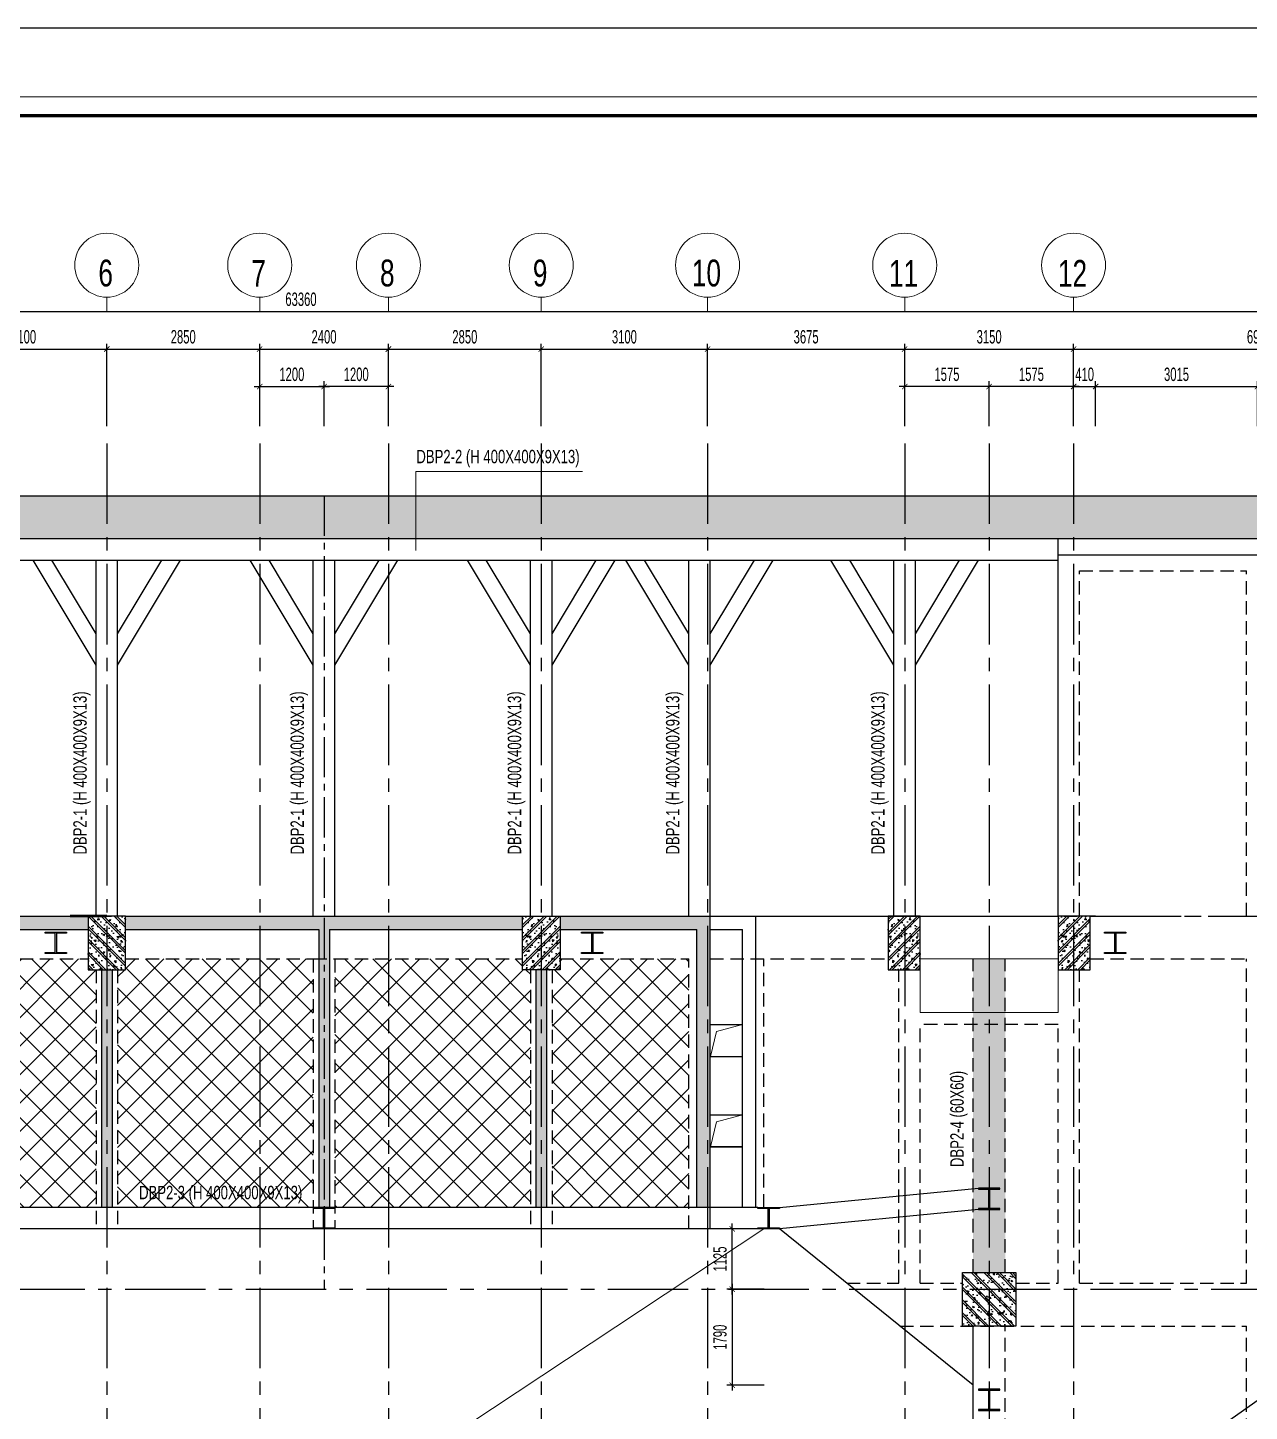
# Model space of a CAD drawing. Extents: x 71 to 1774126, y -14 to 415800.
# Drawn here: x 1589418 to 1612193, y 316562 to 342372 of the extents above; entities that cross this region are included whole.
import ezdxf
from ezdxf.enums import TextEntityAlignment as Align

# ---------------------------------------------------------------- set-up
doc = ezdxf.new("R2010")
doc.units = 0
doc.header["$LTSCALE"] = 1000
doc.header["$MEASUREMENT"] = 0
doc.header["$PDMODE"] = 3
doc.linetypes.add('CENTER2', pattern=[1.125, 0.75, -0.125, 0.125, -0.125])
doc.linetypes.add('HIDDEN', pattern=[0.375, 0.25, -0.125])
doc.layers.get('0').update_dxf_attribs({"linetype": 'CONTINUOUS'})
doc.layers.get('Defpoints').update_dxf_attribs({"linetype": 'CONTINUOUS'})
for name, color, linetype, lineweight in [('CDC-KHUNGTEN', 7, 'CONTINUOUS', 20), ('KCS_CHI', 1, 'CONTINUOUS', 15), ('Thin_line', 251, 'CONTINUOUS', 9), ('Wall', 4, 'CONTINUOUS', 50)]:
    doc.layers.add(name, color=color, linetype=linetype, lineweight=lineweight)
for name, color, linetype in [('CDC.01.AXIS', 160, 'CENTER2'), ('CDC.02.DIM', 1, 'CONTINUOUS'), ('CDC.03.BORDER', 3, 'CONTINUOUS'), ('CDC.04.HIDDEN', 8, 'HIDDEN'), ('CDC.05.STEEL', 4, 'CONTINUOUS'), ('CDC.06.TEXT', 2, 'CONTINUOUS'), ('CDC.09.COLUMN', 4, 'CONTINUOUS'), ('CDC.10.HATCH', 9, 'CONTINUOUS'), ('CDC.16.BIGTEXT', 6, 'CONTINUOUS')]:
    doc.layers.add(name, color=color, linetype=linetype)
doc.layers.add('KCS_Plotter', color=11, linetype='CONTINUOUS', plot=False)
doc.styles.add('ARIAL', font='arial.ttf', dxfattribs={"width": 0.6})
doc.dimstyles.new('100', dxfattribs={"dimscale": 100, "dimtxt": 2.5, "dimasz": 1, "dimexe": 1, "dimexo": 0, "dimgap": 1, "dimtad": 1, "dimdec": 0, "dimdsep": 46, "dimtxsty": 'ARIAL', "dimblk": 'ARCHTICK', "dimcen": 1, "dimdle": 1, "dimclrd": 1, "dimclre": 1, "dimclrt": 2, "dimadec": 0, "dimazin": 0, "dimtfac": 0.00072, "dimtdec": 0, "dimtix": 1, "dimtmove": 2, "dimatfit": 3, "dimldrblk": 'ARCHTICK', "dimfxl": 1, "dimtolj": 1, "dimarcsym": 0})

# ---------------------------------------------------------------- blocks, each defined once
blk = doc.blocks.new('TANG HAM')
at = {"layer": 'CDC.10.HATCH'}
h = blk.add_hatch(dxfattribs=at)
h.set_pattern_fill('CHAU-01', color=256, scale=70, style=0, pattern_type=2)
h.set_pattern_definition([(50, (0, 0), (502.08213, -43.92649), [52.5, -577.5]), (355, (0, 0), (-97.12593, 526.5345), [42, -462]), (100.4514, (41.84, -3.66), (404.95657, 482.60768), [44.61813, -490.79948]), (46.1842, (0, 140), (747.06873, -115.8633), [78.75, -866.25]), (96.6356, (62.26, 130.34), (654.2639, 681.8825), [66.9272, -736.1991]), (351.1842, (0, 140), (654.26336, 681.88302), [63, -693]), (21, (70, 105), (417.83494, -281.83322), [52.5, -577.5]), (326, (70, 105), (170.32073, 507.60503), [42, -462]), (71.4514, (104.8, 81.5), (588.15584, 225.77135), [44.61813, -490.79948]), (37.5, (0, 0), (8.511899, 233.025698), [0, -456.4, 0, -469, 0, -463.75]), (7.5, (0, 0), (184.148676, 276.0882), [0, -267.4, 0, -445.9, 0, -176.75]), (327.5, (-156.1, 0), (373.675705, -15.78841), [0, -175, 0, -546, 0, -724.5]), (317.5, (-226.1, 0), (408.23032, 70.07349), [0, -227.5, 0, -362.6, 0, -514.5]), (45, (0, 0), (-210.36427, 210.36427), []), (45, (0, 85.75), (-210.36427, 210.36427), [])])
h.paths.add_polyline_path([(1562833, 296090), (1562833, 333640), (1626193, 333640), (1626193, 300559), (1621725, 296090)])
h.paths.add_polyline_path([(1563633, 296890), (1563633, 332840), (1625393, 332840), (1625393, 300890), (1621393, 296890)], flags=16)
h = blk.add_hatch(dxfattribs=at)
h.set_pattern_fill('CHAU-01', color=256, scale=40, style=0, pattern_type=2)
h.set_pattern_definition([(310, (9985, 629080.34), (286.904073, 25.100854), [30, -330]), (5, (9985, 629080.34), (-55.500533, -300.876853), [24, -264]), (259.5486, (10008.9, 629082.43), (231.403753, -275.775817), [25.496076, -280.456845]), (313.8158, (9985, 629000.34), (426.89642, 66.207606), [45, -495]), (263.3644, (10020.57, 629005.86), (373.86508, -389.64715), [38.24412, -420.6852]), (8.8158, (9985, 629000.34), (373.86478, -389.64744), [36, -396]), (339, (10025, 629020.34), (238.76282, 161.047556), [30, -330]), (34, (10025, 629020.34), (97.326133, -290.06002), [24, -264]), (288.5486, (10044.9, 629033.76), (336.08905, -129.0122), [25.496076, -280.456845]), (322.5, (9985, 629080.34), (4.863942, -133.1575415), [0, -260.8, 0, -268, 0, -265]), (352.5, (9985, 629080.34), (105.227815, -157.764685), [0, -152.8, 0, -254.8, 0, -101]), (32.5, (9895.8, 629080.34), (213.5289745, 9.021949), [0, -100, 0, -312, 0, -414]), (42.5, (9855.8, 629080.34), (233.274468, -40.041993), [0, -130, 0, -207.2, 0, -294]), (315, (9985, 629080.34), (-120.208153, -120.208153), []), (315, (9985, 629031.34), (-120.208153, -120.208153), [])])
h.paths.add_polyline_path([(1590953, 324800), (1590543, 324800), (1590543, 325800), (1590953, 325800)])
h.paths.add_polyline_path([(1591243, 324800), (1590953, 324800), (1590953, 325800), (1591243, 325800)])
h = blk.add_hatch(dxfattribs=at)
h.set_pattern_fill('CHAU-01', color=256, scale=40, style=0, pattern_type=2)
h.set_pattern_definition([(230, (3179901.3, 629080.34), (-286.904073, 25.100854), [30, -330]), (175, (3179901.3, 629080.34), (55.500533, -300.876853), [24, -264]), (280.4514, (3179877.38, 629082.43), (-231.403753, -275.775817), [25.496076, -280.456845]), (226.1842, (3179901.3, 629000.34), (-426.89642, 66.207606), [45, -495]), (276.6356, (3179865.7, 629005.86), (-373.86508, -389.64715), [38.24412, -420.6852]), (171.1842, (3179901.3, 629000.34), (-373.86478, -389.64744), [36, -396]), (201, (3179861.3, 629020.34), (-238.76282, 161.047556), [30, -330]), (146, (3179861.3, 629020.34), (-97.326133, -290.06002), [24, -264]), (251.4514, (3179841.4, 629033.76), (-336.08905, -129.0122), [25.496076, -280.456845]), (217.5, (3179901.29, 629080.34), (-4.863942, -133.1575415), [0, -260.8, 0, -268, 0, -265]), (187.5, (3179901.29, 629080.34), (-105.227815, -157.764685), [0, -152.8, 0, -254.8, 0, -101]), (147.5, (3179990.49, 629080.34), (-213.5289745, 9.021949), [0, -100, 0, -312, 0, -414]), (137.5, (3180030.5, 629080.34), (-233.274468, -40.041993), [0, -130, 0, -207.2, 0, -294]), (225, (3179901.3, 629080.34), (120.208153, -120.208153), []), (225, (3179901.3, 629031.34), (120.208153, -120.208153), [])])
h.paths.add_polyline_path([(1598933, 324800), (1599343, 324800), (1599343, 325800), (1598933, 325800)])
h.paths.add_polyline_path([(1598643, 324800), (1598933, 324800), (1598933, 325800), (1598643, 325800)])
h = blk.add_hatch(dxfattribs=at)
h.set_pattern_fill('CHAU-01', color=256, scale=40, style=0, pattern_type=2)
h.set_pattern_definition([(230, (3186616.3, 629080.34), (-286.904073, 25.100854), [30, -330]), (175, (3186616.3, 629080.34), (55.500533, -300.876853), [24, -264]), (280.4514, (3186592.38, 629082.43), (-231.403753, -275.775817), [25.496076, -280.456845]), (226.1842, (3186616.3, 629000.34), (-426.89642, 66.207606), [45, -495]), (276.6356, (3186580.7, 629005.86), (-373.86508, -389.64715), [38.24412, -420.6852]), (171.1842, (3186616.3, 629000.34), (-373.86478, -389.64744), [36, -396]), (201, (3186576.3, 629020.34), (-238.76282, 161.047556), [30, -330]), (146, (3186576.3, 629020.34), (-97.326133, -290.06002), [24, -264]), (251.4514, (3186556.4, 629033.76), (-336.08905, -129.0122), [25.496076, -280.456845]), (217.5, (3186616.29, 629080.34), (-4.863942, -133.1575415), [0, -260.8, 0, -268, 0, -265]), (187.5, (3186616.29, 629080.34), (-105.227815, -157.764685), [0, -152.8, 0, -254.8, 0, -101]), (147.5, (3186705.49, 629080.34), (-213.5289745, 9.021949), [0, -100, 0, -312, 0, -414]), (137.5, (3186745.5, 629080.34), (-233.274468, -40.041993), [0, -130, 0, -207.2, 0, -294]), (225, (3186616.3, 629080.34), (120.208153, -120.208153), []), (225, (3186616.3, 629031.34), (120.208153, -120.208153), [])])
h.paths.add_polyline_path([(1605648, 324800), (1606058, 324800), (1606058, 325800), (1605648, 325800)])
h.paths.add_polyline_path([(1605458, 325800), (1605458, 324800), (1605648, 324800), (1605648, 325800)])
h = blk.add_hatch(dxfattribs=at)
h.set_pattern_fill('CHAU-01', color=256, scale=40, style=0, pattern_type=2)
h.set_pattern_definition([(230, (3189886.3, 629080.34), (-286.904073, 25.100854), [30, -330]), (175, (3189886.3, 629080.34), (55.500533, -300.876853), [24, -264]), (280.4514, (3189862.38, 629082.43), (-231.403753, -275.775817), [25.496076, -280.456845]), (226.1842, (3189886.3, 629000.34), (-426.89642, 66.207606), [45, -495]), (276.6356, (3189850.7, 629005.86), (-373.86508, -389.64715), [38.24412, -420.6852]), (171.1842, (3189886.3, 629000.34), (-373.86478, -389.64744), [36, -396]), (201, (3189846.3, 629020.34), (-238.76282, 161.047556), [30, -330]), (146, (3189846.3, 629020.34), (-97.326133, -290.06002), [24, -264]), (251.4514, (3189826.4, 629033.76), (-336.08905, -129.0122), [25.496076, -280.456845]), (217.5, (3189886.29, 629080.34), (-4.863942, -133.1575415), [0, -260.8, 0, -268, 0, -265]), (187.5, (3189886.29, 629080.34), (-105.227815, -157.764685), [0, -152.8, 0, -254.8, 0, -101]), (147.5, (3189975.49, 629080.34), (-213.5289745, 9.021949), [0, -100, 0, -312, 0, -414]), (137.5, (3190015.5, 629080.34), (-233.274468, -40.041993), [0, -130, 0, -207.2, 0, -294]), (225, (3189886.3, 629080.34), (120.208153, -120.208153), []), (225, (3189886.3, 629031.34), (120.208153, -120.208153), [])])
h.paths.add_polyline_path([(1608628, 324800), (1608918, 324800), (1608918, 325800), (1608628, 325800)])
h.paths.add_polyline_path([(1609228, 324800), (1609228, 325800), (1608918, 325800), (1608918, 324800)])
h = blk.add_hatch(dxfattribs=at)
h.set_pattern_fill('CHAU-01', color=256, scale=40, style=0, pattern_type=2)
h.set_pattern_definition([(130, (3296681.54, 13550.65), (-286.904073, -25.100854), [30, -330]), (185, (3296681.54, 13550.65), (55.500533, 300.876853), [24, -264]), (79.5486, (3296657.63, 13548.56), (-231.403753, 275.775817), [25.496076, -280.456845]), (133.8158, (3296681.54, 13630.65), (-426.89642, -66.207606), [45, -495]), (83.3644, (3296645.96, 13625.13), (-373.86508, 389.64715), [38.24412, -420.6852]), (188.8158, (3296681.54, 13630.65), (-373.86478, 389.64744), [36, -396]), (159, (3296641.54, 13610.65), (-238.76282, -161.047556), [30, -330]), (214, (3296641.54, 13610.65), (-97.326133, 290.06002), [24, -264]), (108.5486, (3296621.64, 13597.23), (-336.08905, 129.0122), [25.496076, -280.456845]), (142.5, (3296681.54, 13550.65), (-4.863942, 133.1575415), [0, -260.8, 0, -268, 0, -265]), (172.5, (3296681.54, 13550.65), (-105.227815, 157.764685), [0, -152.8, 0, -254.8, 0, -101]), (212.5, (3296770.74, 13550.65), (-213.5289745, -9.021949), [0, -100, 0, -312, 0, -414]), (222.5, (3296810.74, 13550.65), (-233.274468, 40.041993), [0, -130, 0, -207.2, 0, -294]), (135, (3296681.54, 13550.65), (120.208153, 120.208153), []), (135, (3296681.54, 13599.65), (120.208153, 120.208153), [])])
h.paths.add_polyline_path([(1606843, 319150), (1607843, 319150), (1607843, 318150), (1606843, 318150)])
at = {"layer": 'CDC.01.AXIS', "ltscale": 2}
for p, q in [((1590893, 334618), (1590893, 295176)), ((1593743, 334618), (1593743, 295176)), ((1596143, 334618), (1596143, 295176)), ((1598993, 334618), (1598993, 295176)), ((1602093, 334618), (1602093, 295176)), ((1605768, 334618), (1605768, 295176)), ((1607343, 334618), (1607343, 295176)), ((1608918, 334618), (1608918, 295176)), ((1561983, 333640), (1626948, 333640)), ((1561983, 325800), (1626948, 325800)), ((1561983, 318840), (1626948, 318840))]:
    blk.add_line(p, q, dxfattribs=at)
at = {"layer": 'CDC.09.COLUMN'}
for p, q in [((1591243, 325800), (1590543, 325800)), ((1590543, 325800), (1590543, 324800)), ((1591243, 324800), (1591243, 325800)), ((1598643, 325800), (1599343, 325800)), ((1598643, 324800), (1598643, 325800)), ((1599343, 325800), (1599343, 324800)), ((1606058, 325800), (1605458, 325800)), ((1605458, 325800), (1605458, 324800)), ((1606058, 324800), (1606058, 325800)), ((1609228, 325800), (1608628, 325800)), ((1608628, 325800), (1608628, 324800)), ((1609228, 324800), (1609228, 325800)), ((1590543, 324800), (1591243, 324800)), ((1599343, 324800), (1598643, 324800)), ((1605458, 324800), (1606058, 324800)), ((1608628, 324800), (1609228, 324800))]:
    blk.add_line(p, q, dxfattribs=at)
for points in [[(1562833, 296090), (1562833, 333640), (1626193, 333640), (1626193, 300559), (1621725, 296090)], [(1563633, 296890), (1563633, 332840), (1625393, 332840), (1625393, 300890), (1621393, 296890)], [(1607843, 319150), (1607843, 318150), (1606843, 318150), (1606843, 319150)]]:
    blk.add_lwpolyline(points, close=True, dxfattribs=at)
blk = doc.blocks.new('_ARCHTICK')
at = {"color": 0, "linetype": 'ByBlock', "const_width": 0.15}
blk.add_lwpolyline([(-0.5, -0.5), (0.5, 0.5)], dxfattribs=at)
blk = doc.blocks.new('*D42')
at = {"layer": 'CDC.02.DIM', "color": 1, "lineweight": -2, "transparency": 16777216}
for p, q in [((1609228, 335677), (1612443, 335677)), ((1609328, 334937), (1609328, 335777)), ((1612343, 334937), (1612343, 335777))]:
    blk.add_line(p, q, dxfattribs=at)
at = {"layer": 'Defpoints', "color": 0, "transparency": 16777216}
for p in [(1612343, 335677), (1609328, 334937), (1612343, 334937)]:
    blk.add_point(p, dxfattribs=at)
at = {"layer": 'CDC.02.DIM', "color": 1, "lineweight": -2, "transparency": 16777216, "xscale": 100, "yscale": 100, "zscale": 100, "rotation": 180}
blk.add_blockref('_ARCHTICK', (1609328, 335677), dxfattribs=at)
at = {"layer": 'CDC.02.DIM', "color": 1, "lineweight": -2, "transparency": 16777216, "xscale": 100, "yscale": 100, "zscale": 100}
blk.add_blockref('_ARCHTICK', (1612343, 335677), dxfattribs=at)
at = {"layer": 'CDC.02.DIM', "color": 2, "transparency": 16777216, "insert": (1610836, 335904), "char_height": 250, "attachment_point": 5, "style": 'ARIAL'}
blk.add_mtext('\\A1;3015', dxfattribs=at)
blk = doc.blocks.new('*D56')
at = {"layer": 'CDC.02.DIM', "color": 1, "lineweight": -2, "transparency": 16777216}
for p, q in [((1587693, 336377), (1590993, 336377)), ((1587793, 334937), (1587793, 336477)), ((1590893, 334937), (1590893, 336477))]:
    blk.add_line(p, q, dxfattribs=at)
at = {"layer": 'Defpoints', "color": 0, "transparency": 16777216}
for p in [(1590893, 336377), (1587793, 334937), (1590893, 334937)]:
    blk.add_point(p, dxfattribs=at)
at = {"layer": 'CDC.02.DIM', "color": 1, "lineweight": -2, "transparency": 16777216, "xscale": 100, "yscale": 100, "zscale": 100, "rotation": 180}
blk.add_blockref('_ARCHTICK', (1587793, 336377), dxfattribs=at)
at = {"layer": 'CDC.02.DIM', "color": 1, "lineweight": -2, "transparency": 16777216, "xscale": 100, "yscale": 100, "zscale": 100}
blk.add_blockref('_ARCHTICK', (1590893, 336377), dxfattribs=at)
at = {"layer": 'CDC.02.DIM', "color": 2, "transparency": 16777216, "insert": (1589343, 336604), "char_height": 250, "attachment_point": 5, "style": 'ARIAL'}
blk.add_mtext('\\A1;3100', dxfattribs=at)
blk = doc.blocks.new('*D57')
at = {"layer": 'CDC.02.DIM', "color": 1, "lineweight": -2, "transparency": 16777216}
for p, q in [((1590793, 336377), (1593843, 336377)), ((1590893, 334937), (1590893, 336477)), ((1593743, 334937), (1593743, 336477))]:
    blk.add_line(p, q, dxfattribs=at)
at = {"layer": 'Defpoints', "color": 0, "transparency": 16777216}
for p in [(1593743, 336377), (1590893, 334937), (1593743, 334937)]:
    blk.add_point(p, dxfattribs=at)
at = {"layer": 'CDC.02.DIM', "color": 1, "lineweight": -2, "transparency": 16777216, "xscale": 100, "yscale": 100, "zscale": 100, "rotation": 180}
blk.add_blockref('_ARCHTICK', (1590893, 336377), dxfattribs=at)
at = {"layer": 'CDC.02.DIM', "color": 1, "lineweight": -2, "transparency": 16777216, "xscale": 100, "yscale": 100, "zscale": 100}
blk.add_blockref('_ARCHTICK', (1593743, 336377), dxfattribs=at)
at = {"layer": 'CDC.02.DIM', "color": 2, "transparency": 16777216, "insert": (1592318, 336604), "char_height": 250, "attachment_point": 5, "style": 'ARIAL'}
blk.add_mtext('\\A1;2850', dxfattribs=at)
blk = doc.blocks.new('*D58')
at = {"layer": 'CDC.02.DIM', "color": 1, "lineweight": -2, "transparency": 16777216}
for p, q in [((1593643, 336377), (1596243, 336377)), ((1593743, 334937), (1593743, 336477)), ((1596143, 334937), (1596143, 336477))]:
    blk.add_line(p, q, dxfattribs=at)
at = {"layer": 'Defpoints', "color": 0, "transparency": 16777216}
for p in [(1596143, 336377), (1593743, 334937), (1596143, 334937)]:
    blk.add_point(p, dxfattribs=at)
at = {"layer": 'CDC.02.DIM', "color": 1, "lineweight": -2, "transparency": 16777216, "xscale": 100, "yscale": 100, "zscale": 100, "rotation": 180}
blk.add_blockref('_ARCHTICK', (1593743, 336377), dxfattribs=at)
at = {"layer": 'CDC.02.DIM', "color": 1, "lineweight": -2, "transparency": 16777216, "xscale": 100, "yscale": 100, "zscale": 100}
blk.add_blockref('_ARCHTICK', (1596143, 336377), dxfattribs=at)
at = {"layer": 'CDC.02.DIM', "color": 2, "transparency": 16777216, "insert": (1594943, 336604), "char_height": 250, "attachment_point": 5, "style": 'ARIAL'}
blk.add_mtext('\\A1;2400', dxfattribs=at)
blk = doc.blocks.new('*D59')
at = {"layer": 'CDC.02.DIM', "color": 1, "lineweight": -2, "transparency": 16777216}
for p, q in [((1596043, 336377), (1599093, 336377)), ((1596143, 334937), (1596143, 336477)), ((1598993, 334937), (1598993, 336477))]:
    blk.add_line(p, q, dxfattribs=at)
at = {"layer": 'Defpoints', "color": 0, "transparency": 16777216}
for p in [(1598993, 336377), (1596143, 334937), (1598993, 334937)]:
    blk.add_point(p, dxfattribs=at)
at = {"layer": 'CDC.02.DIM', "color": 1, "lineweight": -2, "transparency": 16777216, "xscale": 100, "yscale": 100, "zscale": 100, "rotation": 180}
blk.add_blockref('_ARCHTICK', (1596143, 336377), dxfattribs=at)
at = {"layer": 'CDC.02.DIM', "color": 1, "lineweight": -2, "transparency": 16777216, "xscale": 100, "yscale": 100, "zscale": 100}
blk.add_blockref('_ARCHTICK', (1598993, 336377), dxfattribs=at)
at = {"layer": 'CDC.02.DIM', "color": 2, "transparency": 16777216, "insert": (1597568, 336604), "char_height": 250, "attachment_point": 5, "style": 'ARIAL'}
blk.add_mtext('\\A1;2850', dxfattribs=at)
blk = doc.blocks.new('*D60')
at = {"layer": 'CDC.02.DIM', "color": 1, "lineweight": -2, "transparency": 16777216}
for p, q in [((1598893, 336377), (1602193, 336377)), ((1598993, 334937), (1598993, 336477)), ((1602093, 334937), (1602093, 336477))]:
    blk.add_line(p, q, dxfattribs=at)
at = {"layer": 'Defpoints', "color": 0, "transparency": 16777216}
for p in [(1602093, 336377), (1598993, 334937), (1602093, 334937)]:
    blk.add_point(p, dxfattribs=at)
at = {"layer": 'CDC.02.DIM', "color": 1, "lineweight": -2, "transparency": 16777216, "xscale": 100, "yscale": 100, "zscale": 100, "rotation": 180}
blk.add_blockref('_ARCHTICK', (1598993, 336377), dxfattribs=at)
at = {"layer": 'CDC.02.DIM', "color": 1, "lineweight": -2, "transparency": 16777216, "xscale": 100, "yscale": 100, "zscale": 100}
blk.add_blockref('_ARCHTICK', (1602093, 336377), dxfattribs=at)
at = {"layer": 'CDC.02.DIM', "color": 2, "transparency": 16777216, "insert": (1600543, 336604), "char_height": 250, "attachment_point": 5, "style": 'ARIAL'}
blk.add_mtext('\\A1;3100', dxfattribs=at)
blk = doc.blocks.new('*D61')
at = {"layer": 'CDC.02.DIM', "color": 1, "lineweight": -2, "transparency": 16777216}
for p, q in [((1601993, 336377), (1605868, 336377)), ((1602093, 334937), (1602093, 336477)), ((1605768, 334937), (1605768, 336477))]:
    blk.add_line(p, q, dxfattribs=at)
at = {"layer": 'Defpoints', "color": 0, "transparency": 16777216}
for p in [(1605768, 336377), (1602093, 334937), (1605768, 334937)]:
    blk.add_point(p, dxfattribs=at)
at = {"layer": 'CDC.02.DIM', "color": 1, "lineweight": -2, "transparency": 16777216, "xscale": 100, "yscale": 100, "zscale": 100, "rotation": 180}
blk.add_blockref('_ARCHTICK', (1602093, 336377), dxfattribs=at)
at = {"layer": 'CDC.02.DIM', "color": 1, "lineweight": -2, "transparency": 16777216, "xscale": 100, "yscale": 100, "zscale": 100}
blk.add_blockref('_ARCHTICK', (1605768, 336377), dxfattribs=at)
at = {"layer": 'CDC.02.DIM', "color": 2, "transparency": 16777216, "insert": (1603931, 336604), "char_height": 250, "attachment_point": 5, "style": 'ARIAL'}
blk.add_mtext('\\A1;3675', dxfattribs=at)
blk = doc.blocks.new('*D62')
at = {"layer": 'CDC.02.DIM', "color": 1, "lineweight": -2, "transparency": 16777216}
for p, q in [((1605668, 336377), (1609018, 336377)), ((1605768, 334937), (1605768, 336477)), ((1608918, 334937), (1608918, 336477))]:
    blk.add_line(p, q, dxfattribs=at)
at = {"layer": 'Defpoints', "color": 0, "transparency": 16777216}
for p in [(1608918, 336377), (1605768, 334937), (1608918, 334937)]:
    blk.add_point(p, dxfattribs=at)
at = {"layer": 'CDC.02.DIM', "color": 1, "lineweight": -2, "transparency": 16777216, "xscale": 100, "yscale": 100, "zscale": 100, "rotation": 180}
blk.add_blockref('_ARCHTICK', (1605768, 336377), dxfattribs=at)
at = {"layer": 'CDC.02.DIM', "color": 1, "lineweight": -2, "transparency": 16777216, "xscale": 100, "yscale": 100, "zscale": 100}
blk.add_blockref('_ARCHTICK', (1608918, 336377), dxfattribs=at)
at = {"layer": 'CDC.02.DIM', "color": 2, "transparency": 16777216, "insert": (1607343, 336604), "char_height": 250, "attachment_point": 5, "style": 'ARIAL'}
blk.add_mtext('\\A1;3150', dxfattribs=at)
blk = doc.blocks.new('*D63')
at = {"layer": 'CDC.02.DIM', "color": 1, "lineweight": -2, "transparency": 16777216}
for p, q in [((1608818, 336377), (1615943, 336377)), ((1608918, 334937), (1608918, 336477)), ((1615843, 334937), (1615843, 336477))]:
    blk.add_line(p, q, dxfattribs=at)
at = {"layer": 'Defpoints', "color": 0, "transparency": 16777216}
for p in [(1615843, 336377), (1608918, 334937), (1615843, 334937)]:
    blk.add_point(p, dxfattribs=at)
at = {"layer": 'CDC.02.DIM', "color": 1, "lineweight": -2, "transparency": 16777216, "xscale": 100, "yscale": 100, "zscale": 100, "rotation": 180}
blk.add_blockref('_ARCHTICK', (1608918, 336377), dxfattribs=at)
at = {"layer": 'CDC.02.DIM', "color": 1, "lineweight": -2, "transparency": 16777216, "xscale": 100, "yscale": 100, "zscale": 100}
blk.add_blockref('_ARCHTICK', (1615843, 336377), dxfattribs=at)
at = {"layer": 'CDC.02.DIM', "color": 2, "transparency": 16777216, "insert": (1612381, 336604), "char_height": 250, "attachment_point": 5, "style": 'ARIAL'}
blk.add_mtext('\\A1;6925', dxfattribs=at)
blk = doc.blocks.new('*D46')
at = {"layer": 'CDC.02.DIM', "color": 1, "lineweight": -2, "transparency": 16777216}
for p, q in [((1562733, 337077), (1626293, 337077)), ((1562833, 335737), (1562833, 337177)), ((1626193, 335737), (1626193, 337177))]:
    blk.add_line(p, q, dxfattribs=at)
at = {"layer": 'Defpoints', "color": 0, "transparency": 16777216}
for p in [(1626193, 337077), (1562833, 335737), (1626193, 335737)]:
    blk.add_point(p, dxfattribs=at)
at = {"layer": 'CDC.02.DIM', "color": 1, "lineweight": -2, "transparency": 16777216, "xscale": 100, "yscale": 100, "zscale": 100, "rotation": 180}
blk.add_blockref('_ARCHTICK', (1562833, 337077), dxfattribs=at)
at = {"layer": 'CDC.02.DIM', "color": 1, "lineweight": -2, "transparency": 16777216, "xscale": 100, "yscale": 100, "zscale": 100}
blk.add_blockref('_ARCHTICK', (1626193, 337077), dxfattribs=at)
at = {"layer": 'CDC.02.DIM', "color": 2, "transparency": 16777216, "insert": (1594513, 337304), "char_height": 250, "attachment_point": 5, "style": 'ARIAL'}
blk.add_mtext('\\A1;63360', dxfattribs=at)
blk = doc.blocks.new('*D74')
at = {"layer": 'CDC.02.DIM', "color": 1, "lineweight": -2, "transparency": 16777216}
for p, q in [((1609018, 335677), (1607243, 335677)), ((1607343, 334937), (1607343, 335777)), ((1608918, 334937), (1608918, 335777))]:
    blk.add_line(p, q, dxfattribs=at)
at = {"layer": 'Defpoints', "color": 0, "transparency": 16777216}
for p in [(1607343, 335677), (1607343, 334937), (1608918, 334937)]:
    blk.add_point(p, dxfattribs=at)
at = {"layer": 'CDC.02.DIM', "color": 1, "lineweight": -2, "transparency": 16777216, "xscale": 100, "yscale": 100, "zscale": 100, "rotation": 180}
blk.add_blockref('_ARCHTICK', (1607343, 335677), dxfattribs=at)
at = {"layer": 'CDC.02.DIM', "color": 1, "lineweight": -2, "transparency": 16777216, "xscale": 100, "yscale": 100, "zscale": 100}
blk.add_blockref('_ARCHTICK', (1608918, 335677), dxfattribs=at)
at = {"layer": 'CDC.02.DIM', "color": 2, "transparency": 16777216, "insert": (1608131, 335904), "char_height": 250, "attachment_point": 5, "style": 'ARIAL'}
blk.add_mtext('\\A1;1575', dxfattribs=at)
blk = doc.blocks.new('*D75')
at = {"layer": 'CDC.02.DIM', "color": 1, "lineweight": -2, "transparency": 16777216}
for p, q in [((1607443, 335677), (1605668, 335677)), ((1605768, 334937), (1605768, 335777)), ((1607343, 334937), (1607343, 335777))]:
    blk.add_line(p, q, dxfattribs=at)
at = {"layer": 'Defpoints', "color": 0, "transparency": 16777216}
for p in [(1605768, 335677), (1605768, 334937), (1607343, 334937)]:
    blk.add_point(p, dxfattribs=at)
at = {"layer": 'CDC.02.DIM', "color": 1, "lineweight": -2, "transparency": 16777216, "xscale": 100, "yscale": 100, "zscale": 100, "rotation": 180}
blk.add_blockref('_ARCHTICK', (1605768, 335677), dxfattribs=at)
at = {"layer": 'CDC.02.DIM', "color": 1, "lineweight": -2, "transparency": 16777216, "xscale": 100, "yscale": 100, "zscale": 100}
blk.add_blockref('_ARCHTICK', (1607343, 335677), dxfattribs=at)
at = {"layer": 'CDC.02.DIM', "color": 2, "transparency": 16777216, "insert": (1606556, 335904), "char_height": 250, "attachment_point": 5, "style": 'ARIAL'}
blk.add_mtext('\\A1;1575', dxfattribs=at)
blk = doc.blocks.new('*D76')
at = {"layer": 'CDC.02.DIM', "color": 1, "lineweight": -2, "transparency": 16777216}
for p, q in [((1593643, 335677), (1595043, 335677)), ((1593743, 334937), (1593743, 335777)), ((1594943, 334937), (1594943, 335777))]:
    blk.add_line(p, q, dxfattribs=at)
at = {"layer": 'Defpoints', "color": 0, "transparency": 16777216}
for p in [(1594943, 335677), (1593743, 334937), (1594943, 334937)]:
    blk.add_point(p, dxfattribs=at)
at = {"layer": 'CDC.02.DIM', "color": 1, "lineweight": -2, "transparency": 16777216, "xscale": 100, "yscale": 100, "zscale": 100, "rotation": 180}
blk.add_blockref('_ARCHTICK', (1593743, 335677), dxfattribs=at)
at = {"layer": 'CDC.02.DIM', "color": 1, "lineweight": -2, "transparency": 16777216, "xscale": 100, "yscale": 100, "zscale": 100}
blk.add_blockref('_ARCHTICK', (1594943, 335677), dxfattribs=at)
at = {"layer": 'CDC.02.DIM', "color": 2, "transparency": 16777216, "insert": (1594343, 335904), "char_height": 250, "attachment_point": 5, "style": 'ARIAL'}
blk.add_mtext('\\A1;1200', dxfattribs=at)
blk = doc.blocks.new('*D77')
at = {"layer": 'CDC.02.DIM', "color": 1, "lineweight": -2, "transparency": 16777216}
for p, q in [((1596243, 335677), (1594843, 335677)), ((1594943, 334937), (1594943, 335777)), ((1596143, 334937), (1596143, 335777))]:
    blk.add_line(p, q, dxfattribs=at)
at = {"layer": 'Defpoints', "color": 0, "transparency": 16777216}
for p in [(1594943, 335677), (1594943, 334937), (1596143, 334937)]:
    blk.add_point(p, dxfattribs=at)
at = {"layer": 'CDC.02.DIM', "color": 1, "lineweight": -2, "transparency": 16777216, "xscale": 100, "yscale": 100, "zscale": 100, "rotation": 180}
blk.add_blockref('_ARCHTICK', (1594943, 335677), dxfattribs=at)
at = {"layer": 'CDC.02.DIM', "color": 1, "lineweight": -2, "transparency": 16777216, "xscale": 100, "yscale": 100, "zscale": 100}
blk.add_blockref('_ARCHTICK', (1596143, 335677), dxfattribs=at)
at = {"layer": 'CDC.02.DIM', "color": 2, "transparency": 16777216, "insert": (1595543, 335904), "char_height": 250, "attachment_point": 5, "style": 'ARIAL'}
blk.add_mtext('\\A1;1200', dxfattribs=at)
blk = doc.blocks.new('*D313')
at = {"layer": 'CDC.02.DIM', "color": 1, "lineweight": -2, "transparency": 16777216}
for p, q in [((1608918, 335677), (1608818, 335677)), ((1608918, 334937), (1608918, 335777)), ((1608918, 335677), (1609328, 335677)), ((1609328, 334937), (1609328, 335777)), ((1609328, 335677), (1609428, 335677))]:
    blk.add_line(p, q, dxfattribs=at)
at = {"layer": 'Defpoints', "color": 0, "transparency": 16777216}
for p in [(1609328, 335677), (1608918, 334937), (1609328, 334937)]:
    blk.add_point(p, dxfattribs=at)
at = {"layer": 'CDC.02.DIM', "color": 1, "lineweight": -2, "transparency": 16777216, "xscale": 100, "yscale": 100, "zscale": 100}
blk.add_blockref('_ARCHTICK', (1608918, 335677), dxfattribs=at)
at = {"layer": 'CDC.02.DIM', "color": 1, "lineweight": -2, "transparency": 16777216, "xscale": 100, "yscale": 100, "zscale": 100, "rotation": 180}
blk.add_blockref('_ARCHTICK', (1609328, 335677), dxfattribs=at)
at = {"layer": 'CDC.02.DIM', "color": 2, "transparency": 16777216, "insert": (1609123, 335904), "char_height": 250, "attachment_point": 5, "style": 'ARIAL'}
blk.add_mtext('\\A1;410', dxfattribs=at)
blk = doc.blocks.new('KINGPOST')
at = {"layer": 'CDC.05.STEEL', "color": 4}
for p, q in [((1656675, 236723, 0), (1656675, 236744, 0)), ((1656675, 236744, 0), (1657075, 236744, 0)), ((1656865, 236723, 0), (1656675, 236723, 0)), ((1656865, 236364, 0), (1656865, 236723, 0)), ((1657075, 236723, 0), (1656884, 236723, 0)), ((1656884, 236723, 0), (1656884, 236364, 0)), ((1657075, 236744, 0), (1657075, 236723, 0)), ((1656675, 236344, 0), (1656675, 236364, 0)), ((1656675, 236364, 0), (1656865, 236364, 0)), ((1657075, 236344, 0), (1656675, 236344, 0)), ((1656884, 236364, 0), (1657075, 236364, 0)), ((1657075, 236364, 0), (1657075, 236344, 0))]:
    blk.add_line(p, q, dxfattribs=at)
blk = doc.blocks.new('*D322')
at = {"layer": 'CDC.02.DIM', "color": 1, "lineweight": -2, "transparency": 16777216}
for p, q in [((1603150, 318840), (1602453, 318840)), ((1602553, 318940), (1602553, 316950)), ((1603150, 317050), (1602453, 317050))]:
    blk.add_line(p, q, dxfattribs=at)
at = {"layer": 'Defpoints', "color": 0, "transparency": 16777216}
for p in [(1603150, 318840), (1602553, 317050), (1603150, 317050)]:
    blk.add_point(p, dxfattribs=at)
at = {"layer": 'CDC.02.DIM', "color": 1, "lineweight": -2, "transparency": 16777216, "xscale": 100, "yscale": 100, "zscale": 100}
for p, rotation in [((1602553, 318840), 90), ((1602553, 317050), 270)]:
    blk.add_blockref('_ARCHTICK', p, dxfattribs=dict(at, rotation=rotation))
at = {"layer": 'CDC.02.DIM', "color": 2, "transparency": 16777216, "insert": (1602326, 317945), "char_height": 250, "attachment_point": 5, "rotation": 90, "style": 'ARIAL'}
blk.add_mtext('\\A1;1790', dxfattribs=at)
blk = doc.blocks.new('*D323')
at = {"layer": 'CDC.02.DIM', "color": 1, "lineweight": -2, "transparency": 16777216}
for p, q in [((1602553, 318740), (1602553, 320065)), ((1603150, 319965), (1602453, 319965)), ((1603150, 318840), (1602453, 318840))]:
    blk.add_line(p, q, dxfattribs=at)
at = {"layer": 'Defpoints', "color": 0, "transparency": 16777216}
for p in [(1602553, 319965), (1603150, 319965), (1603150, 318840)]:
    blk.add_point(p, dxfattribs=at)
at = {"layer": 'CDC.02.DIM', "color": 1, "lineweight": -2, "transparency": 16777216, "xscale": 100, "yscale": 100, "zscale": 100}
for p, rotation in [((1602553, 319965), 90), ((1602553, 318840), 270)]:
    blk.add_blockref('_ARCHTICK', p, dxfattribs=dict(at, rotation=rotation))
at = {"layer": 'CDC.02.DIM', "color": 2, "transparency": 16777216, "insert": (1602326, 319403), "char_height": 250, "attachment_point": 5, "rotation": 90, "style": 'ARIAL'}
blk.add_mtext('\\A1;1125', dxfattribs=at)
blk = doc.blocks.new('KHUNG TEN')
at = {"layer": 'CDC-KHUNGTEN', "color": 8}
blk.add_lwpolyline([(75096, 1100), (83000, 1100), (83000, 58300), (3000, 58300), (3000, 1100), (75096, 1100)], dxfattribs=at)
at = {"layer": 'CDC-KHUNGTEN', "color": 255, "lineweight": 60}
blk.add_lwpolyline([(74900, 1400), (74900, 58000), (3300, 58000), (3300, 1400), (74900, 1400)], close=True, dxfattribs=at)
at = {"layer": 'Defpoints', "color": 1, "ltscale": 0.2}
blk.add_lwpolyline([(0, 0), (0, 59400), (84100, 59400), (84100, 0), (0, 0)], close=True, dxfattribs=at)

msp = doc.modelspace()

# ---------------------------------------------------------------- hatches: boundary and pattern name
at = {"layer": 'CDC.04.HIDDEN'}
h = msp.add_hatch(dxfattribs=at)
h.set_pattern_fill('AR-SAND', color=256, scale=50, style=0)
h.set_pattern_definition([(217.5, (3189886.29, 629080.34), (3.149668, -96.3411885), [0, -76, 0, -85, 0, -81.25]), (187.5, (3189886.29, 629080.34), (-88.488835, -141.107303), [0, -41, 0, -68.5, 0, -26.25]), (147.5, (3189947.79, 629080.34), (-155.707093, -0.2829527), [0, -25, 0, -90, 0, -117.5]), (137.5, (3189947.79, 629080.34), (-150.30633, -43.883778), [0, -12.5, 0, -59, 0, -67.5])])
h.paths.add_polyline_path([(1607343.1, 319150.2), (1607643.1, 319150.2), (1607643.1, 325000.2), (1607343.1, 325000.2), (1607343.1, 320725.2), (1607543.1, 320725.2), (1607543.1, 320704.8), (1607352.8, 320704.8), (1607352.8, 320345.5), (1607543.1, 320345.5), (1607543.1, 320325.2), (1607343.1, 320325.2)])
h.paths.add_polyline_path([(1607043.1, 320716.2), (1607143.1, 320725.2), (1607343.1, 320725.2), (1607343.1, 325000.2), (1607043.1, 325000.2)])
h.paths.add_polyline_path([(1607043.1, 320316.2), (1607143.1, 320325.2), (1607143.1, 320345.5), (1607333.5, 320345.5), (1607333.5, 320704.8), (1607143.1, 320704.8), (1607143.1, 320725.2), (1607043.1, 320716.2)])
h.paths.add_polyline_path([(1607043.1, 319150.2), (1607343.1, 319150.2), (1607343.1, 320325.2), (1607143.1, 320325.2), (1607043.1, 320316.2)])
at = {"layer": 'CDC.10.HATCH'}
h = msp.add_hatch(dxfattribs=at)
h.set_pattern_fill('CHAU-01', color=256, scale=40, style=0, pattern_type=2)
h.set_pattern_definition([(50, (0, 0), (286.904073, -25.100854), [30, -330]), (355, (0, 0), (-55.500533, 300.876853), [24, -264]), (100.4514, (23.9, -2.1), (231.403753, 275.775817), [25.496076, -280.456845]), (46.1842, (0, 80), (426.89642, -66.207606), [45, -495]), (96.6356, (35.57, 74.5), (373.86508, 389.64715), [38.24412, -420.6852]), (351.1842, (0, 80), (373.86478, 389.64744), [36, -396]), (21, (40, 60), (238.76282, -161.047556), [30, -330]), (326, (40, 60), (97.326133, 290.06002), [24, -264]), (71.4514, (59.9, 46.58), (336.08905, 129.0122), [25.496076, -280.456845]), (37.5, (0, 0), (4.863942, 133.1575415), [0, -260.8, 0, -268, 0, -265]), (7.5, (0, 0), (105.227815, 157.764685), [0, -152.8, 0, -254.8, 0, -101]), (327.5, (-89.2, 0), (213.5289745, -9.021949), [0, -100, 0, -312, 0, -414]), (317.5, (-129.2, 0), (233.274468, 40.041993), [0, -130, 0, -207.2, 0, -294]), (45, (0, 0), (-120.208153, 120.208153), []), (45, (0, 49), (-120.208153, 120.208153), [])])
h.paths.add_polyline_path([(1587743.1, 320365.2), (1587993.1, 320365.2), (1587993.1, 325550.2), (1590543.1, 325550.2), (1590543.1, 325800.2), (1587743.1, 325800.2)])
h.paths.add_polyline_path([(1590793.1, 320365.2), (1590993.1, 320365.2), (1590993.1, 324800.2), (1590793.1, 324800.2)])
h.paths.add_polyline_path([(1594843.1, 320365.2), (1595043.1, 320365.2), (1595043.1, 325550.2), (1598643.1, 325550.2), (1598643.1, 325800.2), (1591243.1, 325800.2), (1591243.1, 325550.2), (1594843.1, 325550.2)])
h.paths.add_polyline_path([(1598893.1, 320365.2), (1599093.1, 320365.2), (1599093.1, 324800.2), (1598893.1, 324800.2)])
h.paths.add_polyline_path([(1601893.1, 320365.2), (1602143.1, 320365.2), (1602143.1, 325800.2), (1599343.1, 325800.2), (1599343.1, 325550.2), (1601893.1, 325550.2)])
h = msp.add_hatch(dxfattribs=at)
h.set_pattern_fill('ANSI37', color=256, scale=3000, style=0)
h.paths.add_polyline_path([(1590693.1, 324800.2), (1590543.1, 324800.2), (1590543.1, 325000.2), (1588143.1, 325000.2), (1588143.1, 320365.2), (1590693.1, 320365.2)])
h.paths.add_polyline_path([(1593743.1, 325000.2), (1591243.1, 325000.2), (1591243.1, 324800.2), (1591093.1, 324800.2), (1591093.1, 320365.2), (1593743.1, 320365.2)])
h.paths.add_polyline_path([(1594743.1, 325000.2), (1593743.1, 325000.2), (1593743.1, 320365.2), (1594743.1, 320365.2)])
h.paths.add_polyline_path([(1596143.1, 325000.2), (1595143.1, 325000.2), (1595143.1, 320365.2), (1596143.1, 320365.2)])
h.paths.add_polyline_path([(1598793.1, 324800.2), (1598643.1, 324800.2), (1598643.1, 325000.2), (1596143.1, 325000.2), (1596143.1, 320365.2), (1598793.1, 320365.2)])
h.paths.add_polyline_path([(1601743.1, 325000.2), (1599343.1, 325000.2), (1599343.1, 324800.2), (1599193.1, 324800.2), (1599193.1, 320365.2), (1601743.1, 320365.2)])
h.paths.add_polyline_path([(1591412.6, 320362.8), (1594620.6, 320362.8), (1594620.6, 320854.4), (1591412.6, 320854.4)], flags=9)

# ---------------------------------------------------------------- linework, layer by layer
at = {"layer": 'CDC.01.AXIS'}
msp.add_line((1594943.1, 333640.2), (1594943.1, 318840.2), dxfattribs=at)
at = {"layer": 'CDC.03.BORDER'}
for p, q in [((1608628.1, 325800.2), (1608628.1, 332840.2)), ((1602993.1, 325800.2), (1605658.1, 325800.2)), ((1606058.1, 325800.2), (1608628.1, 325800.2)), ((1609328.1, 325800.2), (1609028.1, 325800.2)), ((1602143.1, 323780.2), (1602743.1, 323780.2)), ((1602143.1, 323180.2), (1602743.1, 323180.2)), ((1602143.1, 322095.2), (1602743.1, 322095.2)), ((1602143.1, 321495.2), (1602743.1, 321495.2)), ((1602743.1, 321495.2), (1602143.1, 321495.2)), ((1607043.1, 317049.9), (1603433.1, 319965.2)), ((1607043.1, 312030.4), (1607043.1, 318150.2))]:
    msp.add_line(p, q, dxfattribs=at)
msp.add_lwpolyline([(1608628.1, 332540.2), (1625093.1, 332540.2), (1625093.1, 301014.4), (1621268.9, 297190.2), (1563933.1, 297190.2), (1563933.1, 315290.2)], dxfattribs=at)
at = {"layer": 'CDC.04.HIDDEN'}
for p, q in [((1609028.1, 332240.2), (1612143.1, 332240.2)), ((1609028.1, 325800.2), (1609028.1, 332240.2)), ((1612143.1, 325800.2), (1612143.1, 332240.2)), ((1609548.1, 325800.2), (1612143.1, 325800.2)), ((1588143.1, 325000.2), (1590543.1, 325000.2)), ((1591243.1, 325000.2), (1594743.1, 325000.2)), ((1594743.1, 325000.2), (1594743.1, 319965.2)), ((1594743.1, 325000.2), (1595143.1, 325000.2)), ((1595143.1, 325000.2), (1598643.1, 325000.2)), ((1595143.1, 325000.2), (1595143.1, 319965.2)), ((1599343.1, 325000.2), (1601743.1, 325000.2)), ((1601743.1, 319965.2), (1601743.1, 325000.2)), ((1602143.1, 325000.2), (1605458.1, 325000.2)), ((1603143.1, 320365.2), (1603143.1, 325000.2)), ((1607043.1, 319150.2), (1607043.1, 325000.2)), ((1607643.1, 319150.2), (1607643.1, 325000.2)), ((1609228.1, 325000.2), (1612143.1, 325000.2)), ((1612143.1, 318950.2), (1612143.1, 325000.2)), ((1590693.1, 324800.2), (1590693.1, 319965.2)), ((1591093.1, 324800.2), (1591093.1, 319965.2)), ((1598793.1, 324800.2), (1598793.1, 319965.2)), ((1599193.1, 324800.2), (1599193.1, 319965.2)), ((1605658.1, 318950.2), (1605658.1, 324800.2)), ((1609028.1, 318950.2), (1609028.1, 324800.2)), ((1606058.1, 318950.2), (1606058.1, 323780.2)), ((1608628.1, 323780.2), (1606058.1, 323780.2)), ((1608628.1, 318950.2), (1608628.1, 323780.2)), ((1604690, 318950.2), (1605658.1, 318950.2)), ((1606058.1, 318950.2), (1606843.1, 318950.2)), ((1607843.1, 318950.2), (1608628.1, 318950.2)), ((1609028.1, 318950.2), (1612143.1, 318950.2)), ((1605680.7, 318150.2), (1612143.1, 318150.2)), ((1607643.1, 310930.2), (1607643.1, 318150.2)), ((1612143.1, 310930.2), (1612143.1, 318150.2))]:
    msp.add_line(p, q, dxfattribs=at)
at = {"layer": 'CDC.05.STEEL'}
for p, q in [((1584228.1, 332440.2), (1608628.1, 332440.2)), ((1590693.1, 330482), (1589518.2, 332440.2)), ((1590693.1, 331065.1), (1589868.1, 332440.2)), ((1590693.1, 325800.2), (1590693.1, 332440.2)), ((1591093.1, 325800.2), (1591093.1, 332440.2)), ((1591093.1, 331065.1), (1591918.2, 332440.2)), ((1591093.1, 330482), (1592268.1, 332440.2)), ((1594743.1, 330482), (1593568.2, 332440.2)), ((1594743.1, 331065.1), (1593918.1, 332440.2)), ((1594743.1, 325800.2), (1594743.1, 332440.2)), ((1595143.1, 325800.2), (1595143.1, 332440.2)), ((1595143.1, 331065.1), (1595968.2, 332440.2)), ((1595143.1, 330482), (1596318.1, 332440.2)), ((1598793.1, 330482), (1597618.2, 332440.2)), ((1598793.1, 331065.1), (1597968.1, 332440.2)), ((1598793.1, 325800.2), (1598793.1, 332440.2)), ((1599193.1, 325800.2), (1599193.1, 332440.2)), ((1599193.1, 331065.1), (1600018.2, 332440.2)), ((1599193.1, 330482), (1600368.1, 332440.2)), ((1601743.1, 330482), (1600568.2, 332440.2)), ((1601743.1, 331065.1), (1600918.1, 332440.2)), ((1601743.1, 325800.2), (1601743.1, 332440.2)), ((1602143.1, 325800.2), (1602143.1, 332440.2)), ((1602143.1, 331065.1), (1602968.2, 332440.2)), ((1602143.1, 330482), (1603318.1, 332440.2)), ((1605568.1, 330482), (1604393.2, 332440.2)), ((1605568.1, 331065.1), (1604743.1, 332440.2)), ((1605568.1, 325800.2), (1605568.1, 332440.2)), ((1605968.1, 325800.2), (1605968.1, 332440.2)), ((1605968.1, 331065.1), (1606793.2, 332440.2)), ((1605968.1, 330482), (1607143.1, 332440.2)), ((1587743.1, 325800.2), (1590543.1, 325800.2)), ((1591243.1, 325800.2), (1598643.1, 325800.2)), ((1599343.1, 325800.2), (1602993.1, 325800.2)), ((1602143.1, 319965.2), (1602143.1, 325800.2)), ((1602993.1, 320365.2), (1602993.1, 325800.2)), ((1587993.1, 325550.2), (1590543.1, 325550.2)), ((1591243.1, 325550.2), (1594843.1, 325550.2)), ((1594843.1, 325550.2), (1594843.1, 320365.2)), ((1595043.1, 325550.2), (1595043.1, 320365.2)), ((1595043.1, 325550.2), (1598643.1, 325550.2)), ((1599343.1, 325550.2), (1601893.1, 325550.2)), ((1601893.1, 320365.2), (1601893.1, 325550.2)), ((1602143.1, 325550.2), (1602743.1, 325550.2)), ((1602743.1, 320365.2), (1602743.1, 325550.2)), ((1590793.1, 324800.2), (1590793.1, 320365.2)), ((1590993.1, 324800.2), (1590993.1, 320365.2)), ((1598893.1, 324800.2), (1598893.1, 320365.2)), ((1599093.1, 324800.2), (1599093.1, 320365.2)), ((1603433.1, 320365.2), (1607143.1, 320725.2)), ((1603033.1, 320365.2), (1586853.1, 320365.2)), ((1607143.1, 320325.2), (1603433.1, 319965.2)), ((1603033.1, 319965.2), (1586853.1, 319965.2))]:
    msp.add_line(p, q, dxfattribs=at)
at = {"layer": 'KCS_CHI'}
for p, q in [((1590893.1, 337076.7), (1590893.1, 337344.7)), ((1593743.1, 337076.7), (1593743.1, 337344.7)), ((1596143.1, 337076.7), (1596143.1, 337344.7)), ((1598993.1, 337076.7), (1598993.1, 337344.7)), ((1602093.1, 337076.7), (1602093.1, 337344.7)), ((1605768.1, 337076.7), (1605768.1, 337344.7)), ((1608918.1, 337076.7), (1608918.1, 337344.7)), ((1606058.1, 325000.2), (1608628.1, 325000.2)), ((1606058.1, 324000.2), (1606058.1, 325000.2)), ((1608628.1, 324000.2), (1608628.1, 325000.2)), ((1608628.1, 324000.2), (1606058.1, 324000.2))]:
    msp.add_line(p, q, dxfattribs=at)
msp.add_lwpolyline([(1596652.5, 332618.3), (1596652.5, 334093.5), (1599760, 334093.5)], dxfattribs=at)
for centre in [(1590893.1, 337941.3), (1593743.1, 337941.3), (1596143.1, 337941.3), (1598993.1, 337941.3), (1602093.1, 337941.3), (1605768.1, 337941.3), (1608918.1, 337941.3)]:
    msp.add_circle(centre, 596.6, dxfattribs=at)
at = {"layer": 'KCS_Plotter'}
msp.add_line((1648599.7, 342371.6), (1549882.2, 272647.3), dxfattribs=at)
at = {"layer": 'Thin_line'}
msp.add_line((1586743.1, 309115.2), (1603143.1, 319965.2), dxfattribs=at)
for points in [[(1602147.4, 323180.2), (1602261.9, 323647.8), (1602743.1, 323780.2)], [(1602147.4, 321495.2), (1602261.9, 321962.8), (1602743.1, 322095.2)]]:
    msp.add_lwpolyline(points, dxfattribs=at)
at = {"layer": 'Wall'}
msp.add_line((1590893.1, 325800.2), (1590213.1, 325800.2), dxfattribs=at)

# ---------------------------------------------------------------- block references
at = {"layer": 'CDC.05.STEEL'}
for p in [(-66931.5, 88756.4, 0), (-56931.5, 88756.4, 0), (-61931.5, 83621.4, 0), (-53641.5, 83621.4, 0)]:
    msp.add_blockref('KINGPOST', p, dxfattribs=at)
at = {"layer": 'CDC.05.STEEL', "rotation": 180}
msp.add_blockref('KINGPOST', (3266567.8, 561844, 0), dxfattribs=at)
at = {"layer": 'CDC.05.STEEL', "xscale": -1}
for p in [(3264217.8, 83981.4, 0), (3264217.8, 80231.4, 0)]:
    msp.add_blockref('KINGPOST', p, dxfattribs=at)
at = {"layer": 'CDC.06.TEXT', "xscale": 1.173810693645805, "yscale": 1.173810693645805, "zscale": 1.173810693645805}
msp.add_blockref('KHUNG TEN', (1549882.2, 272647.3), dxfattribs=at)
at = {"layer": 'CDC.10.HATCH'}
msp.add_blockref('TANG HAM', (0, 0), dxfattribs=at)

# ---------------------------------------------------------------- texts
at = {"layer": 'CDC.06.TEXT', "color": 6, "style": 'ARIAL', "width": 0.7}
for s, p in [('DBP2-2 (H 400X400X9X13)', (1598186.3, 334371.5)), ('DBP2-3 (H 400X400X9X13)', (1593016.6, 320643.2))]:
    msp.add_text(s, height=250, dxfattribs=at).set_placement(p, align=Align.MIDDLE_CENTER)
for s, p in [('DBP2-1 (H 400X400X9X13)', (1590393.3, 328469.5)), ('DBP2-1 (H 400X400X9X13)', (1594443.3, 328469.5)), ('DBP2-1 (H 400X400X9X13)', (1598493.3, 328469.5)), ('DBP2-1 (H 400X400X9X13)', (1601443.3, 328469.5)), ('DBP2-1 (H 400X400X9X13)', (1605268.3, 328469.5)), ('DBP2-4 (60X60)', (1606743.3, 322015.3))]:
    msp.add_text(s, height=250, rotation=90, dxfattribs=at).set_placement(p, align=Align.MIDDLE_CENTER)
at = {"layer": 'CDC.16.BIGTEXT', "char_height": 500, "width": 464.64, "attachment_point": 8, "line_spacing_factor": 0.938532}
for s, insert in [('{\\fArial|b0|i0|c0|p34;\\W0.7;6}', (1590872.1, 337538.4)), ('{\\fArial|b0|i0|c0|p34;\\W0.7;7}', (1593722.1, 337538.4)), ('{\\fArial|b0|i0|c0|p34;\\W0.7;8}', (1596122.1, 337538.4)), ('{\\fArial|b0|i0|c0|p34;\\W0.7;9}', (1598972.1, 337538.4)), ('{\\fArial|b0|i0|c0|p34;\\W0.7;10}', (1602072.1, 337538.4)), ('{\\fArial|b0|i0|c0|p34;\\W0.7;11}', (1605747.1, 337538.4)), ('{\\fArial|b0|i0|c0|p34;\\W0.7;12}', (1608897.1, 337538.4))]:
    msp.add_mtext(s, dxfattribs=dict(at, insert=insert))

# ---------------------------------------------------------------- dimensions: what is measured, and where the dimension line sits
at = {"layer": 'CDC.02.DIM'}
for base, p1, p2, picture, middle in [((1626193.1, 337076.7), (1562833.1, 335737.5), (1626193.1, 335737.5), '*D46', (1594513.1, 337304.4)), ((1590893.1, 336376.7), (1587793.1, 334937.5), (1590893.1, 334937.5), '*D56', (1589343.1, 336604.4)), ((1593743.1, 336376.7), (1590893.1, 334937.5), (1593743.1, 334937.5), '*D57', (1592318.1, 336604.4)), ((1596143.1, 336376.7), (1593743.1, 334937.5), (1596143.1, 334937.5), '*D58', (1594943.1, 336604.4)), ((1598993.1, 336376.7), (1596143.1, 334937.5), (1598993.1, 334937.5), '*D59', (1597568.1, 336604.4)), ((1602093.1, 336376.7), (1598993.1, 334937.5), (1602093.1, 334937.5), '*D60', (1600543.1, 336604.4)), ((1605768.1, 336376.7), (1602093.1, 334937.5), (1605768.1, 334937.5), '*D61', (1603930.6, 336604.4)), ((1608918.1, 336376.7), (1605768.1, 334937.5), (1608918.1, 334937.5), '*D62', (1607343.1, 336604.4)), ((1615843.1, 336376.7), (1608918.1, 334937.5), (1615843.1, 334937.5), '*D63', (1612380.6, 336604.4)), ((1609328.1, 335676.7), (1608918.1, 334937.5), (1609328.1, 334937.5), '*D313', (1609123.1, 335904.4)), ((1612343.1, 335676.7), (1609328.1, 334937.5), (1612343.1, 334937.5), '*D42', (1610835.6, 335904.4))]:
    dim = msp.add_linear_dim(base=base, p1=p1, p2=p2, dimstyle='100', dxfattribs=at)
    dim.commit()
    dim.dimension.update_dxf_attribs({"geometry": picture, "text_midpoint": middle})
for p1, picture, middle in [((1593743.1, 334937.5), '*D76', (1594343.1, 335904.4)), ((1596143.1, 334937.5), '*D77', (1595543.1, 335904.4))]:
    dim = msp.add_linear_dim(base=(1594943.1, 335676.7), p1=p1, p2=(1594943.1, 334937.5), dimstyle='100', override={"dimarcsym": 1}, dxfattribs=at)
    dim.commit()
    dim.dimension.update_dxf_attribs({"geometry": picture, "text_midpoint": middle})
for base, p1, p2, angle, picture, middle in [((1605768.1, 335676.7), (1607343.1, 334937.5), (1605768.1, 334937.5), 180, '*D75', (1606555.6, 335904.4)), ((1607343.1, 335676.7), (1608918.1, 334937.5), (1607343.1, 334937.5), 180, '*D74', (1608130.6, 335904.4)), ((1602553.5, 319965.2), (1603149.8, 318840.2), (1603149.8, 319965.2), 90, '*D323', (1602325.8, 319402.7)), ((1602553.5, 317049.9), (1603149.8, 318840.2), (1603149.8, 317049.9), 90, '*D322', (1602325.8, 317945))]:
    dim = msp.add_linear_dim(base=base, p1=p1, p2=p2, angle=angle, dimstyle='100', override={"dimarcsym": 1}, dxfattribs=at)
    dim.commit()
    dim.dimension.update_dxf_attribs({"geometry": picture, "text_midpoint": middle})

doc.saveas('drawing.dxf')
